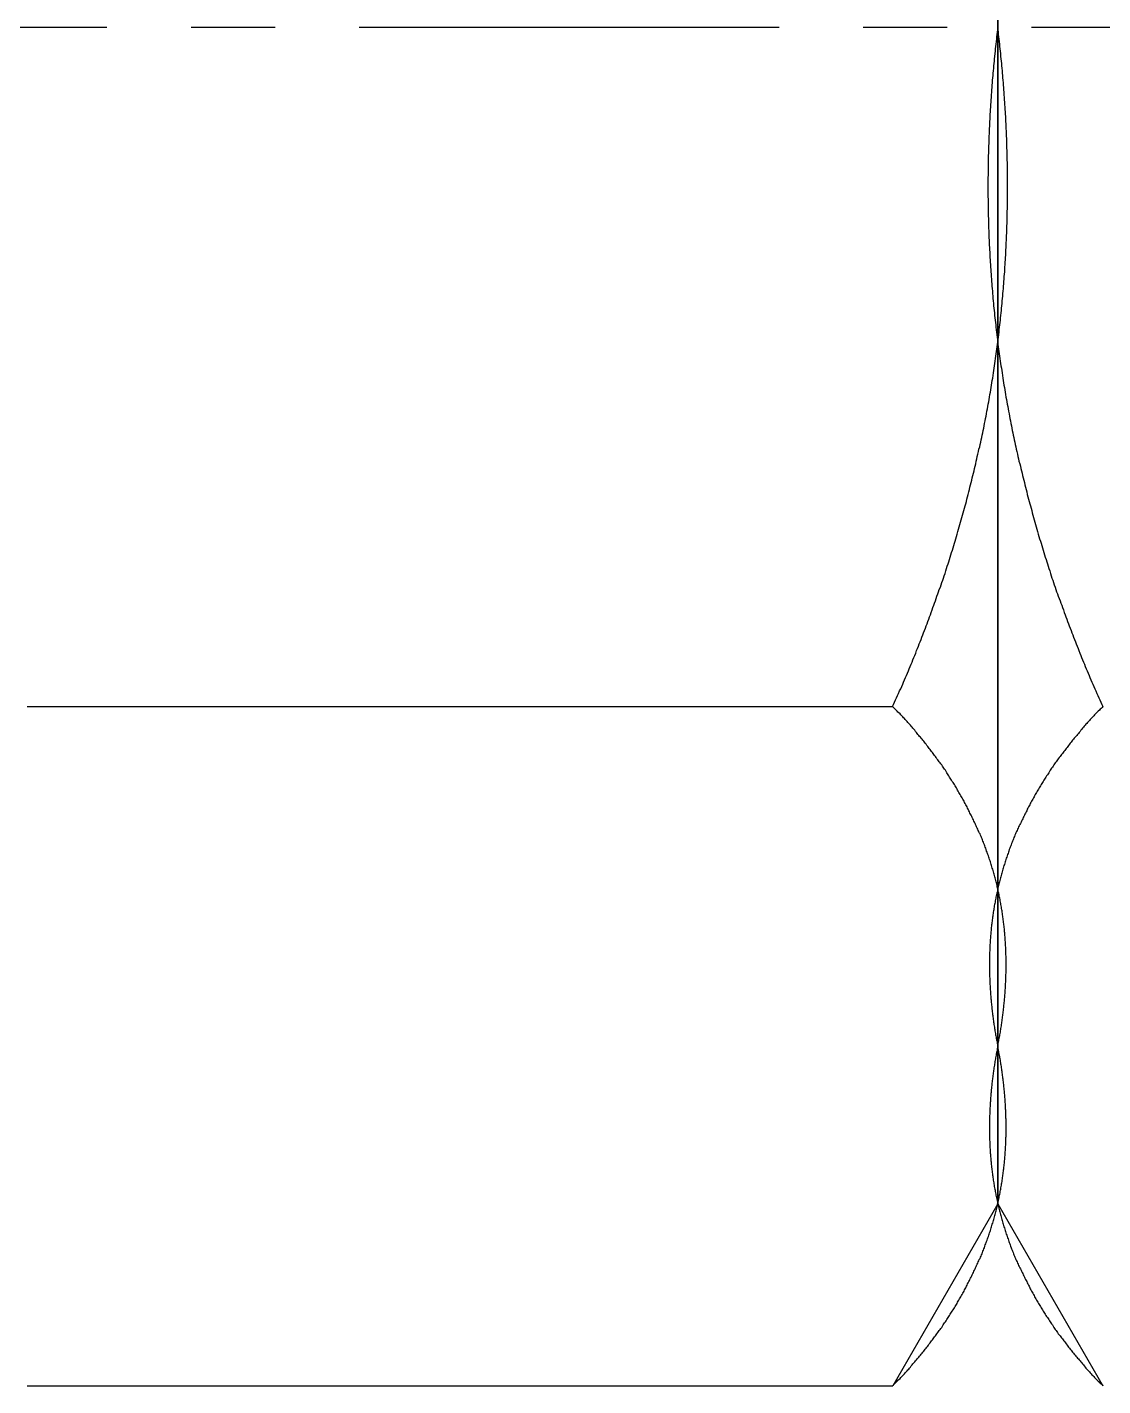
# Model space of a CAD drawing. Extents: x 69 to 225, y 65 to 130.
# Drawn here: x 102.174 to 105.374, y 107.567 to 111.609 of the extents above; entities that cross this region are included whole.
import ezdxf

# ---------------------------------------------------------------- set-up
doc = ezdxf.new("R2010")
doc.units = 0
doc.linetypes.add('CENTER', pattern=[2, 1.25, -0.25, 0.25, -0.25])
doc.layers.get('0').update_dxf_attribs({"linetype": 'CONTINUOUS'})
doc.layers.add('CENTER', color=1, linetype='CENTER')

msp = doc.modelspace()

# ---------------------------------------------------------------- linework, layer by layer
at = {"color": 7, "linetype": 'CONTINUOUS'}
for p, q in [((105.0618, 111.6085), (105.0618, 114.6396)), ((105.0618, 114.6396), (105.0618, 111.6085)), ((105.0618, 108.5774), (105.0618, 111.6085)), ((105.0618, 111.6085), (105.0618, 108.5774)), ((102.1744, 109.5878), (104.7492, 109.5878)), ((105.0618, 108.1085), (105.0618, 108.5774)), ((105.0618, 108.5774), (105.0618, 108.1085)), ((105.0618, 108.1085), (104.7492, 107.5671)), ((105.0618, 108.1085), (105.3744, 107.5671)), ((102.1744, 107.5671), (104.7492, 107.5671))]:
    msp.add_line(p, q, dxfattribs=at)
at = {"color": 7}
for points in [[(104.749, 109.588, 0), (104.752, 109.594, 0), (104.755, 109.601, 0), (104.758, 109.608, 0), (104.761, 109.614, 0), (104.764, 109.621, 0), (104.767, 109.627, 0), (104.77, 109.634, 0), (104.773, 109.64, 0), (104.776, 109.647, 0), (104.779, 109.654, 0), (104.781, 109.66, 0), (104.784, 109.667, 0), (104.787, 109.674, 0), (104.79, 109.68, 0), (104.793, 109.687, 0), (104.796, 109.694, 0), (104.798, 109.7, 0), (104.801, 109.707, 0), (104.804, 109.714, 0), (104.807, 109.72, 0), (104.809, 109.727, 0), (104.812, 109.734, 0), (104.815, 109.74, 0), (104.818, 109.747, 0), (104.82, 109.754, 0), (104.823, 109.76, 0), (104.826, 109.767, 0), (104.828, 109.774, 0), (104.831, 109.78, 0), (104.834, 109.787, 0), (104.836, 109.794, 0), (104.839, 109.801, 0), (104.841, 109.807, 0), (104.844, 109.814, 0), (104.847, 109.821, 0), (104.849, 109.828, 0), (104.852, 109.834, 0), (104.854, 109.841, 0), (104.857, 109.848, 0), (104.859, 109.855, 0), (104.862, 109.861, 0), (104.864, 109.868, 0), (104.867, 109.875, 0), (104.869, 109.882, 0), (104.872, 109.889, 0), (104.874, 109.895, 0), (104.877, 109.902, 0), (104.879, 109.909, 0), (104.881, 109.916, 0), (104.884, 109.923, 0), (104.886, 109.929, 0), (104.888, 109.936, 0), (104.891, 109.943, 0), (104.893, 109.95, 0), (104.895, 109.957, 0), (104.898, 109.964, 0), (104.9, 109.97, 0), (104.902, 109.977, 0), (104.905, 109.984, 0), (104.907, 109.991, 0), (104.909, 109.998, 0), (104.911, 110.005, 0), (104.914, 110.012, 0), (104.916, 110.018, 0), (104.918, 110.025, 0), (104.92, 110.032, 0), (104.922, 110.039, 0), (104.924, 110.046, 0), (104.927, 110.053, 0), (104.929, 110.06, 0), (104.931, 110.067, 0), (104.933, 110.074, 0), (104.935, 110.08, 0), (104.937, 110.087, 0), (104.939, 110.094, 0), (104.941, 110.101, 0), (104.943, 110.108, 0), (104.945, 110.115, 0), (104.947, 110.122, 0), (104.949, 110.129, 0), (104.951, 110.136, 0), (104.953, 110.143, 0), (104.955, 110.15, 0), (104.957, 110.157, 0), (104.959, 110.164, 0), (104.961, 110.171, 0), (104.963, 110.178, 0), (104.965, 110.185, 0), (104.967, 110.191, 0), (104.969, 110.198, 0), (104.97, 110.205, 0), (104.972, 110.212, 0), (104.974, 110.219, 0), (104.976, 110.226, 0), (104.978, 110.233, 0), (104.979, 110.24, 0), (104.981, 110.247, 0), (104.983, 110.254, 0), (104.985, 110.261, 0), (104.986, 110.268, 0), (104.988, 110.275, 0), (104.99, 110.282, 0), (104.992, 110.289, 0), (104.993, 110.296, 0), (104.995, 110.303, 0), (104.997, 110.31, 0), (104.998, 110.318, 0), (105, 110.325, 0), (105.001, 110.332, 0), (105.003, 110.339, 0), (105.005, 110.346, 0), (105.006, 110.353, 0), (105.008, 110.36, 0), (105.009, 110.367, 0), (105.011, 110.374, 0), (105.012, 110.381, 0), (105.014, 110.388, 0), (105.015, 110.395, 0), (105.017, 110.402, 0), (105.018, 110.409, 0), (105.02, 110.416, 0), (105.021, 110.423, 0), (105.022, 110.43, 0), (105.024, 110.438, 0), (105.025, 110.445, 0), (105.027, 110.452, 0), (105.028, 110.459, 0), (105.029, 110.466, 0), (105.031, 110.473, 0), (105.032, 110.48, 0), (105.033, 110.487, 0), (105.035, 110.494, 0), (105.036, 110.501, 0), (105.037, 110.508, 0), (105.038, 110.516, 0), (105.04, 110.523, 0), (105.041, 110.53, 0), (105.042, 110.537, 0), (105.043, 110.544, 0), (105.044, 110.551, 0), (105.045, 110.558, 0), (105.047, 110.565, 0), (105.048, 110.573, 0), (105.049, 110.58, 0), (105.05, 110.587, 0), (105.051, 110.594, 0), (105.052, 110.601, 0), (105.053, 110.608, 0), (105.054, 110.615, 0), (105.055, 110.623, 0), (105.056, 110.63, 0), (105.057, 110.637, 0), (105.058, 110.644, 0), (105.059, 110.651, 0), (105.06, 110.658, 0), (105.061, 110.665, 0), (105.062, 110.673, 0), (105.063, 110.68, 0), (105.064, 110.687, 0), (105.065, 110.694, 0), (105.066, 110.701, 0), (105.066, 110.708, 0), (105.067, 110.716, 0), (105.068, 110.723, 0), (105.069, 110.73, 0), (105.07, 110.737, 0), (105.07, 110.744, 0), (105.071, 110.751, 0), (105.072, 110.759, 0), (105.073, 110.766, 0), (105.073, 110.773, 0), (105.074, 110.78, 0), (105.075, 110.787, 0), (105.075, 110.795, 0), (105.076, 110.802, 0), (105.077, 110.809, 0), (105.077, 110.816, 0), (105.078, 110.823, 0), (105.079, 110.831, 0), (105.079, 110.838, 0), (105.08, 110.845, 0), (105.08, 110.852, 0), (105.081, 110.859, 0), (105.081, 110.867, 0), (105.082, 110.874, 0), (105.083, 110.881, 0), (105.083, 110.888, 0), (105.083, 110.895, 0), (105.084, 110.903, 0), (105.084, 110.91, 0), (105.085, 110.917, 0), (105.085, 110.924, 0), (105.086, 110.931, 0), (105.086, 110.939, 0), (105.086, 110.946, 0), (105.087, 110.953, 0), (105.087, 110.96, 0), (105.087, 110.967, 0), (105.088, 110.975, 0), (105.088, 110.982, 0), (105.088, 110.989, 0), (105.089, 110.996, 0), (105.089, 111.003, 0), (105.089, 111.011, 0), (105.089, 111.018, 0), (105.09, 111.025, 0), (105.09, 111.032, 0), (105.09, 111.04, 0), (105.09, 111.047, 0), (105.09, 111.054, 0), (105.09, 111.061, 0), (105.091, 111.068, 0), (105.091, 111.076, 0), (105.091, 111.083, 0), (105.091, 111.09, 0), (105.091, 111.097, 0), (105.091, 111.104, 0), (105.091, 111.112, 0), (105.091, 111.119, 0), (105.091, 111.126, 0), (105.091, 111.133, 0), (105.091, 111.141, 0), (105.091, 111.148, 0), (105.091, 111.155, 0), (105.091, 111.162, 0), (105.091, 111.169, 0), (105.091, 111.177, 0), (105.091, 111.184, 0), (105.091, 111.191, 0), (105.091, 111.198, 0), (105.091, 111.206, 0), (105.09, 111.213, 0), (105.09, 111.22, 0), (105.09, 111.227, 0), (105.09, 111.234, 0), (105.09, 111.242, 0), (105.089, 111.249, 0), (105.089, 111.256, 0), (105.089, 111.263, 0), (105.089, 111.27, 0), (105.089, 111.278, 0), (105.088, 111.285, 0), (105.088, 111.292, 0), (105.088, 111.299, 0), (105.087, 111.307, 0), (105.087, 111.314, 0), (105.087, 111.321, 0), (105.086, 111.328, 0), (105.086, 111.335, 0), (105.086, 111.343, 0), (105.085, 111.35, 0), (105.085, 111.357, 0), (105.084, 111.364, 0), (105.084, 111.371, 0), (105.083, 111.379, 0), (105.083, 111.386, 0), (105.082, 111.393, 0), (105.082, 111.4, 0), (105.081, 111.407, 0), (105.081, 111.415, 0), (105.08, 111.422, 0), (105.08, 111.429, 0), (105.079, 111.436, 0), (105.079, 111.443, 0), (105.078, 111.451, 0), (105.077, 111.458, 0), (105.077, 111.465, 0), (105.076, 111.472, 0), (105.076, 111.479, 0), (105.075, 111.487, 0), (105.074, 111.494, 0), (105.074, 111.501, 0), (105.073, 111.508, 0), (105.072, 111.515, 0), (105.071, 111.522, 0), (105.071, 111.53, 0), (105.07, 111.537, 0), (105.069, 111.544, 0), (105.068, 111.551, 0), (105.068, 111.558, 0), (105.067, 111.566, 0), (105.066, 111.573, 0), (105.065, 111.58, 0), (105.064, 111.587, 0), (105.064, 111.594, 0), (105.063, 111.601, 0), (105.062, 111.609, 0)], [(105.062, 111.609, 0), (105.061, 111.601, 0), (105.06, 111.594, 0), (105.059, 111.587, 0), (105.058, 111.58, 0), (105.058, 111.573, 0), (105.057, 111.566, 0), (105.056, 111.558, 0), (105.055, 111.551, 0), (105.054, 111.544, 0), (105.054, 111.537, 0), (105.053, 111.53, 0), (105.052, 111.522, 0), (105.051, 111.515, 0), (105.051, 111.508, 0), (105.05, 111.501, 0), (105.049, 111.494, 0), (105.049, 111.487, 0), (105.048, 111.479, 0), (105.047, 111.472, 0), (105.047, 111.465, 0), (105.046, 111.458, 0), (105.045, 111.451, 0), (105.045, 111.443, 0), (105.044, 111.436, 0), (105.044, 111.429, 0), (105.043, 111.422, 0), (105.043, 111.415, 0), (105.042, 111.407, 0), (105.042, 111.4, 0), (105.041, 111.393, 0), (105.041, 111.386, 0), (105.04, 111.379, 0), (105.04, 111.371, 0), (105.039, 111.364, 0), (105.039, 111.357, 0), (105.038, 111.35, 0), (105.038, 111.343, 0), (105.038, 111.335, 0), (105.037, 111.328, 0), (105.037, 111.321, 0), (105.037, 111.314, 0), (105.036, 111.307, 0), (105.036, 111.299, 0), (105.036, 111.292, 0), (105.035, 111.285, 0), (105.035, 111.278, 0), (105.035, 111.27, 0), (105.035, 111.263, 0), (105.034, 111.256, 0), (105.034, 111.249, 0), (105.034, 111.242, 0), (105.034, 111.234, 0), (105.033, 111.227, 0), (105.033, 111.22, 0), (105.033, 111.213, 0), (105.033, 111.206, 0), (105.033, 111.198, 0), (105.033, 111.191, 0), (105.033, 111.184, 0), (105.033, 111.177, 0), (105.033, 111.169, 0), (105.032, 111.162, 0), (105.032, 111.155, 0), (105.032, 111.148, 0), (105.032, 111.141, 0), (105.032, 111.133, 0), (105.032, 111.126, 0), (105.032, 111.119, 0), (105.032, 111.112, 0), (105.032, 111.104, 0), (105.033, 111.097, 0), (105.033, 111.09, 0), (105.033, 111.083, 0), (105.033, 111.076, 0), (105.033, 111.068, 0), (105.033, 111.061, 0), (105.033, 111.054, 0), (105.033, 111.047, 0), (105.034, 111.04, 0), (105.034, 111.032, 0), (105.034, 111.025, 0), (105.034, 111.018, 0), (105.034, 111.011, 0), (105.035, 111.003, 0), (105.035, 110.996, 0), (105.035, 110.989, 0), (105.035, 110.982, 0), (105.036, 110.975, 0), (105.036, 110.967, 0), (105.036, 110.96, 0), (105.037, 110.953, 0), (105.037, 110.946, 0), (105.038, 110.939, 0), (105.038, 110.931, 0), (105.038, 110.924, 0), (105.039, 110.917, 0), (105.039, 110.91, 0), (105.04, 110.903, 0), (105.04, 110.895, 0), (105.041, 110.888, 0), (105.041, 110.881, 0), (105.042, 110.874, 0), (105.042, 110.867, 0), (105.043, 110.859, 0), (105.043, 110.852, 0), (105.044, 110.845, 0), (105.044, 110.838, 0), (105.045, 110.831, 0), (105.046, 110.823, 0), (105.046, 110.816, 0), (105.047, 110.809, 0), (105.047, 110.802, 0), (105.048, 110.795, 0), (105.049, 110.787, 0), (105.049, 110.78, 0), (105.05, 110.773, 0), (105.051, 110.766, 0), (105.052, 110.759, 0), (105.052, 110.751, 0), (105.053, 110.744, 0), (105.054, 110.737, 0), (105.055, 110.73, 0), (105.056, 110.723, 0), (105.056, 110.716, 0), (105.057, 110.708, 0), (105.058, 110.701, 0), (105.059, 110.694, 0), (105.06, 110.687, 0), (105.061, 110.68, 0), (105.062, 110.673, 0), (105.062, 110.665, 0), (105.063, 110.658, 0), (105.064, 110.651, 0), (105.065, 110.644, 0), (105.066, 110.637, 0), (105.067, 110.63, 0), (105.068, 110.623, 0), (105.069, 110.615, 0), (105.07, 110.608, 0), (105.071, 110.601, 0), (105.073, 110.594, 0), (105.074, 110.587, 0), (105.075, 110.58, 0), (105.076, 110.573, 0), (105.077, 110.565, 0), (105.078, 110.558, 0), (105.079, 110.551, 0), (105.08, 110.544, 0), (105.082, 110.537, 0), (105.083, 110.53, 0), (105.084, 110.523, 0), (105.085, 110.516, 0), (105.086, 110.508, 0), (105.088, 110.501, 0), (105.089, 110.494, 0), (105.09, 110.487, 0), (105.092, 110.48, 0), (105.093, 110.473, 0), (105.094, 110.466, 0), (105.096, 110.459, 0), (105.097, 110.452, 0), (105.098, 110.445, 0), (105.1, 110.438, 0), (105.101, 110.43, 0), (105.103, 110.423, 0), (105.104, 110.416, 0), (105.105, 110.409, 0), (105.107, 110.402, 0), (105.108, 110.395, 0), (105.11, 110.388, 0), (105.111, 110.381, 0), (105.113, 110.374, 0), (105.114, 110.367, 0), (105.116, 110.36, 0), (105.117, 110.353, 0), (105.119, 110.346, 0), (105.121, 110.339, 0), (105.122, 110.332, 0), (105.124, 110.325, 0), (105.125, 110.318, 0), (105.127, 110.31, 0), (105.129, 110.303, 0), (105.13, 110.296, 0), (105.132, 110.289, 0), (105.134, 110.282, 0), (105.135, 110.275, 0), (105.137, 110.268, 0), (105.139, 110.261, 0), (105.141, 110.254, 0), (105.142, 110.247, 0), (105.144, 110.24, 0), (105.146, 110.233, 0), (105.148, 110.226, 0), (105.149, 110.219, 0), (105.151, 110.212, 0), (105.153, 110.205, 0), (105.155, 110.198, 0), (105.157, 110.191, 0), (105.159, 110.185, 0), (105.161, 110.178, 0), (105.163, 110.171, 0), (105.164, 110.164, 0), (105.166, 110.157, 0), (105.168, 110.15, 0), (105.17, 110.143, 0), (105.172, 110.136, 0), (105.174, 110.129, 0), (105.176, 110.122, 0), (105.178, 110.115, 0), (105.18, 110.108, 0), (105.182, 110.101, 0), (105.184, 110.094, 0), (105.186, 110.087, 0), (105.189, 110.08, 0), (105.191, 110.074, 0), (105.193, 110.067, 0), (105.195, 110.06, 0), (105.197, 110.053, 0), (105.199, 110.046, 0), (105.201, 110.039, 0), (105.203, 110.032, 0), (105.206, 110.025, 0), (105.208, 110.018, 0), (105.21, 110.012, 0), (105.212, 110.005, 0), (105.214, 109.998, 0), (105.217, 109.991, 0), (105.219, 109.984, 0), (105.221, 109.977, 0), (105.223, 109.97, 0), (105.226, 109.964, 0), (105.228, 109.957, 0), (105.23, 109.95, 0), (105.233, 109.943, 0), (105.235, 109.936, 0), (105.237, 109.929, 0), (105.24, 109.923, 0), (105.242, 109.916, 0), (105.245, 109.909, 0), (105.247, 109.902, 0), (105.249, 109.895, 0), (105.252, 109.889, 0), (105.254, 109.882, 0), (105.257, 109.875, 0), (105.259, 109.868, 0), (105.262, 109.861, 0), (105.264, 109.855, 0), (105.267, 109.848, 0), (105.269, 109.841, 0), (105.272, 109.834, 0), (105.274, 109.828, 0), (105.277, 109.821, 0), (105.28, 109.814, 0), (105.282, 109.807, 0), (105.285, 109.801, 0), (105.287, 109.794, 0), (105.29, 109.787, 0), (105.293, 109.78, 0), (105.295, 109.774, 0), (105.298, 109.767, 0), (105.301, 109.76, 0), (105.303, 109.754, 0), (105.306, 109.747, 0), (105.309, 109.74, 0), (105.311, 109.734, 0), (105.314, 109.727, 0), (105.317, 109.72, 0), (105.32, 109.714, 0), (105.322, 109.707, 0), (105.325, 109.7, 0), (105.328, 109.694, 0), (105.331, 109.687, 0), (105.334, 109.68, 0), (105.336, 109.674, 0), (105.339, 109.667, 0), (105.342, 109.66, 0), (105.345, 109.654, 0), (105.348, 109.647, 0), (105.351, 109.64, 0), (105.354, 109.634, 0), (105.357, 109.627, 0), (105.36, 109.621, 0), (105.363, 109.614, 0), (105.365, 109.608, 0), (105.368, 109.601, 0), (105.371, 109.594, 0), (105.374, 109.588, 0)], [(105.062, 108.577, 0), (105.063, 108.581, 0), (105.063, 108.585, 0), (105.064, 108.589, 0), (105.065, 108.593, 0), (105.065, 108.596, 0), (105.066, 108.6, 0), (105.067, 108.604, 0), (105.068, 108.608, 0), (105.068, 108.611, 0), (105.069, 108.615, 0), (105.07, 108.619, 0), (105.07, 108.623, 0), (105.071, 108.627, 0), (105.071, 108.63, 0), (105.072, 108.634, 0), (105.073, 108.638, 0), (105.073, 108.642, 0), (105.074, 108.646, 0), (105.074, 108.649, 0), (105.075, 108.653, 0), (105.075, 108.657, 0), (105.076, 108.661, 0), (105.076, 108.665, 0), (105.077, 108.669, 0), (105.077, 108.672, 0), (105.078, 108.676, 0), (105.078, 108.68, 0), (105.079, 108.684, 0), (105.079, 108.688, 0), (105.08, 108.692, 0), (105.08, 108.695, 0), (105.08, 108.699, 0), (105.081, 108.703, 0), (105.081, 108.707, 0), (105.082, 108.711, 0), (105.082, 108.715, 0), (105.082, 108.718, 0), (105.083, 108.722, 0), (105.083, 108.726, 0), (105.083, 108.73, 0), (105.084, 108.734, 0), (105.084, 108.738, 0), (105.084, 108.741, 0), (105.084, 108.745, 0), (105.085, 108.749, 0), (105.085, 108.753, 0), (105.085, 108.757, 0), (105.085, 108.761, 0), (105.085, 108.764, 0), (105.086, 108.768, 0), (105.086, 108.772, 0), (105.086, 108.776, 0), (105.086, 108.78, 0), (105.086, 108.784, 0), (105.086, 108.788, 0), (105.086, 108.791, 0), (105.087, 108.795, 0), (105.087, 108.799, 0), (105.087, 108.803, 0), (105.087, 108.807, 0), (105.087, 108.811, 0), (105.087, 108.815, 0), (105.087, 108.818, 0), (105.087, 108.822, 0), (105.087, 108.826, 0), (105.087, 108.83, 0), (105.087, 108.834, 0), (105.087, 108.838, 0), (105.087, 108.842, 0), (105.087, 108.845, 0), (105.086, 108.849, 0), (105.086, 108.853, 0), (105.086, 108.857, 0), (105.086, 108.861, 0), (105.086, 108.865, 0), (105.086, 108.868, 0), (105.086, 108.872, 0), (105.085, 108.876, 0), (105.085, 108.88, 0), (105.085, 108.884, 0), (105.085, 108.888, 0), (105.084, 108.892, 0), (105.084, 108.895, 0), (105.084, 108.899, 0), (105.084, 108.903, 0), (105.083, 108.907, 0), (105.083, 108.911, 0), (105.083, 108.915, 0), (105.082, 108.918, 0), (105.082, 108.922, 0), (105.082, 108.926, 0), (105.081, 108.93, 0), (105.081, 108.934, 0), (105.08, 108.938, 0), (105.08, 108.941, 0), (105.079, 108.945, 0), (105.079, 108.949, 0), (105.078, 108.953, 0), (105.078, 108.957, 0), (105.077, 108.961, 0), (105.077, 108.964, 0), (105.076, 108.968, 0), (105.076, 108.972, 0), (105.075, 108.976, 0), (105.075, 108.98, 0), (105.074, 108.983, 0), (105.073, 108.987, 0), (105.073, 108.991, 0), (105.072, 108.995, 0), (105.071, 108.999, 0), (105.071, 109.002, 0), (105.07, 109.006, 0), (105.069, 109.01, 0), (105.069, 109.014, 0), (105.068, 109.018, 0), (105.067, 109.021, 0), (105.066, 109.025, 0), (105.066, 109.029, 0), (105.065, 109.033, 0), (105.064, 109.036, 0), (105.063, 109.04, 0), (105.062, 109.044, 0), (105.061, 109.048, 0), (105.06, 109.051, 0), (105.06, 109.055, 0), (105.059, 109.059, 0), (105.058, 109.063, 0), (105.057, 109.066, 0), (105.056, 109.07, 0), (105.055, 109.074, 0), (105.054, 109.078, 0), (105.053, 109.081, 0), (105.052, 109.085, 0), (105.051, 109.089, 0), (105.05, 109.092, 0), (105.049, 109.096, 0), (105.048, 109.1, 0), (105.047, 109.104, 0), (105.045, 109.107, 0), (105.044, 109.111, 0), (105.043, 109.115, 0), (105.042, 109.118, 0), (105.041, 109.122, 0), (105.04, 109.126, 0), (105.039, 109.129, 0), (105.037, 109.133, 0), (105.036, 109.137, 0), (105.035, 109.14, 0), (105.034, 109.144, 0), (105.032, 109.148, 0), (105.031, 109.151, 0), (105.03, 109.155, 0), (105.028, 109.158, 0), (105.027, 109.162, 0), (105.026, 109.166, 0), (105.024, 109.169, 0), (105.023, 109.173, 0), (105.022, 109.176, 0), (105.02, 109.18, 0), (105.019, 109.184, 0), (105.017, 109.187, 0), (105.016, 109.191, 0), (105.015, 109.194, 0), (105.013, 109.198, 0), (105.012, 109.201, 0), (105.01, 109.205, 0), (105.009, 109.209, 0), (105.007, 109.212, 0), (105.006, 109.216, 0), (105.004, 109.219, 0), (105.003, 109.223, 0), (105.001, 109.226, 0), (104.999, 109.23, 0), (104.998, 109.233, 0), (104.996, 109.237, 0), (104.995, 109.24, 0), (104.993, 109.244, 0), (104.991, 109.247, 0), (104.99, 109.251, 0), (104.988, 109.254, 0), (104.986, 109.258, 0), (104.985, 109.261, 0), (104.983, 109.265, 0), (104.981, 109.268, 0), (104.979, 109.271, 0), (104.978, 109.275, 0), (104.976, 109.278, 0), (104.974, 109.282, 0), (104.972, 109.285, 0), (104.971, 109.289, 0), (104.969, 109.292, 0), (104.967, 109.295, 0), (104.965, 109.299, 0), (104.963, 109.302, 0), (104.962, 109.306, 0), (104.96, 109.309, 0), (104.958, 109.312, 0), (104.956, 109.316, 0), (104.954, 109.319, 0), (104.952, 109.322, 0), (104.95, 109.326, 0), (104.948, 109.329, 0), (104.946, 109.332, 0), (104.944, 109.336, 0), (104.942, 109.339, 0), (104.941, 109.342, 0), (104.939, 109.346, 0), (104.937, 109.349, 0), (104.935, 109.352, 0), (104.933, 109.356, 0), (104.931, 109.359, 0), (104.929, 109.362, 0), (104.926, 109.365, 0), (104.924, 109.369, 0), (104.922, 109.372, 0), (104.92, 109.375, 0), (104.918, 109.378, 0), (104.916, 109.382, 0), (104.914, 109.385, 0), (104.912, 109.388, 0), (104.91, 109.391, 0), (104.908, 109.395, 0), (104.906, 109.398, 0), (104.903, 109.401, 0), (104.901, 109.404, 0), (104.899, 109.407, 0), (104.897, 109.41, 0), (104.895, 109.414, 0), (104.892, 109.417, 0), (104.89, 109.42, 0), (104.888, 109.423, 0), (104.886, 109.426, 0), (104.884, 109.429, 0), (104.881, 109.432, 0), (104.879, 109.436, 0), (104.877, 109.439, 0), (104.874, 109.442, 0), (104.872, 109.445, 0), (104.87, 109.448, 0), (104.868, 109.451, 0), (104.865, 109.454, 0), (104.863, 109.457, 0), (104.861, 109.46, 0), (104.858, 109.463, 0), (104.856, 109.466, 0), (104.854, 109.469, 0), (104.851, 109.472, 0), (104.849, 109.476, 0), (104.846, 109.479, 0), (104.844, 109.482, 0), (104.842, 109.485, 0), (104.839, 109.488, 0), (104.837, 109.491, 0), (104.834, 109.494, 0), (104.832, 109.497, 0), (104.829, 109.499, 0), (104.827, 109.502, 0), (104.824, 109.505, 0), (104.822, 109.508, 0), (104.82, 109.511, 0), (104.817, 109.514, 0), (104.815, 109.517, 0), (104.812, 109.52, 0), (104.809, 109.523, 0), (104.807, 109.526, 0), (104.804, 109.529, 0), (104.802, 109.532, 0), (104.799, 109.535, 0), (104.797, 109.537, 0), (104.794, 109.54, 0), (104.792, 109.543, 0), (104.789, 109.546, 0), (104.786, 109.549, 0), (104.784, 109.552, 0), (104.781, 109.554, 0), (104.779, 109.557, 0), (104.776, 109.56, 0), (104.773, 109.563, 0), (104.771, 109.566, 0), (104.768, 109.569, 0), (104.765, 109.571, 0), (104.763, 109.574, 0), (104.76, 109.577, 0), (104.757, 109.58, 0), (104.755, 109.582, 0), (104.752, 109.585, 0), (104.749, 109.588, 0)], [(105.374, 109.588, 0), (105.372, 109.585, 0), (105.369, 109.582, 0), (105.366, 109.58, 0), (105.364, 109.577, 0), (105.361, 109.574, 0), (105.358, 109.571, 0), (105.356, 109.569, 0), (105.353, 109.566, 0), (105.35, 109.563, 0), (105.348, 109.56, 0), (105.345, 109.557, 0), (105.342, 109.554, 0), (105.34, 109.552, 0), (105.337, 109.549, 0), (105.335, 109.546, 0), (105.332, 109.543, 0), (105.329, 109.54, 0), (105.327, 109.537, 0), (105.324, 109.535, 0), (105.322, 109.532, 0), (105.319, 109.529, 0), (105.317, 109.526, 0), (105.314, 109.523, 0), (105.312, 109.52, 0), (105.309, 109.517, 0), (105.307, 109.514, 0), (105.304, 109.511, 0), (105.302, 109.508, 0), (105.299, 109.505, 0), (105.297, 109.502, 0), (105.294, 109.499, 0), (105.292, 109.497, 0), (105.289, 109.494, 0), (105.287, 109.491, 0), (105.284, 109.488, 0), (105.282, 109.485, 0), (105.28, 109.482, 0), (105.277, 109.479, 0), (105.275, 109.476, 0), (105.272, 109.472, 0), (105.27, 109.469, 0), (105.268, 109.466, 0), (105.265, 109.463, 0), (105.263, 109.46, 0), (105.261, 109.457, 0), (105.258, 109.454, 0), (105.256, 109.451, 0), (105.254, 109.448, 0), (105.251, 109.445, 0), (105.249, 109.442, 0), (105.247, 109.439, 0), (105.245, 109.436, 0), (105.242, 109.432, 0), (105.24, 109.429, 0), (105.238, 109.426, 0), (105.236, 109.423, 0), (105.233, 109.42, 0), (105.231, 109.417, 0), (105.229, 109.414, 0), (105.227, 109.41, 0), (105.225, 109.407, 0), (105.222, 109.404, 0), (105.22, 109.401, 0), (105.218, 109.398, 0), (105.216, 109.395, 0), (105.214, 109.391, 0), (105.212, 109.388, 0), (105.21, 109.385, 0), (105.207, 109.382, 0), (105.205, 109.378, 0), (105.203, 109.375, 0), (105.201, 109.372, 0), (105.199, 109.369, 0), (105.197, 109.365, 0), (105.195, 109.362, 0), (105.193, 109.359, 0), (105.191, 109.356, 0), (105.189, 109.352, 0), (105.187, 109.349, 0), (105.185, 109.346, 0), (105.183, 109.342, 0), (105.181, 109.339, 0), (105.179, 109.336, 0), (105.177, 109.332, 0), (105.175, 109.329, 0), (105.173, 109.326, 0), (105.171, 109.322, 0), (105.17, 109.319, 0), (105.168, 109.316, 0), (105.166, 109.312, 0), (105.164, 109.309, 0), (105.162, 109.306, 0), (105.16, 109.302, 0), (105.158, 109.299, 0), (105.157, 109.295, 0), (105.155, 109.292, 0), (105.153, 109.289, 0), (105.151, 109.285, 0), (105.149, 109.282, 0), (105.148, 109.278, 0), (105.146, 109.275, 0), (105.144, 109.271, 0), (105.142, 109.268, 0), (105.141, 109.265, 0), (105.139, 109.261, 0), (105.137, 109.258, 0), (105.136, 109.254, 0), (105.134, 109.251, 0), (105.132, 109.247, 0), (105.131, 109.244, 0), (105.129, 109.24, 0), (105.127, 109.237, 0), (105.126, 109.233, 0), (105.124, 109.23, 0), (105.123, 109.226, 0), (105.121, 109.223, 0), (105.12, 109.219, 0), (105.118, 109.216, 0), (105.116, 109.212, 0), (105.115, 109.209, 0), (105.113, 109.205, 0), (105.112, 109.201, 0), (105.11, 109.198, 0), (105.109, 109.194, 0), (105.108, 109.191, 0), (105.106, 109.187, 0), (105.105, 109.184, 0), (105.103, 109.18, 0), (105.102, 109.176, 0), (105.101, 109.173, 0), (105.099, 109.169, 0), (105.098, 109.166, 0), (105.096, 109.162, 0), (105.095, 109.158, 0), (105.094, 109.155, 0), (105.093, 109.151, 0), (105.091, 109.148, 0), (105.09, 109.144, 0), (105.089, 109.14, 0), (105.087, 109.137, 0), (105.086, 109.133, 0), (105.085, 109.129, 0), (105.084, 109.126, 0), (105.083, 109.122, 0), (105.082, 109.118, 0), (105.08, 109.115, 0), (105.079, 109.111, 0), (105.078, 109.107, 0), (105.077, 109.104, 0), (105.076, 109.1, 0), (105.075, 109.096, 0), (105.074, 109.092, 0), (105.073, 109.089, 0), (105.072, 109.085, 0), (105.071, 109.081, 0), (105.07, 109.078, 0), (105.069, 109.074, 0), (105.068, 109.07, 0), (105.067, 109.066, 0), (105.066, 109.063, 0), (105.065, 109.059, 0), (105.064, 109.055, 0), (105.063, 109.051, 0), (105.062, 109.048, 0), (105.061, 109.044, 0), (105.061, 109.04, 0), (105.06, 109.036, 0), (105.059, 109.033, 0), (105.058, 109.029, 0), (105.057, 109.025, 0), (105.056, 109.021, 0), (105.056, 109.018, 0), (105.055, 109.014, 0), (105.054, 109.01, 0), (105.054, 109.006, 0), (105.053, 109.002, 0), (105.052, 108.999, 0), (105.051, 108.995, 0), (105.051, 108.991, 0), (105.05, 108.987, 0), (105.05, 108.983, 0), (105.049, 108.98, 0), (105.048, 108.976, 0), (105.048, 108.972, 0), (105.047, 108.968, 0), (105.047, 108.964, 0), (105.046, 108.961, 0), (105.046, 108.957, 0), (105.045, 108.953, 0), (105.045, 108.949, 0), (105.044, 108.945, 0), (105.044, 108.941, 0), (105.043, 108.938, 0), (105.043, 108.934, 0), (105.042, 108.93, 0), (105.042, 108.926, 0), (105.042, 108.922, 0), (105.041, 108.918, 0), (105.041, 108.915, 0), (105.041, 108.911, 0), (105.04, 108.907, 0), (105.04, 108.903, 0), (105.04, 108.899, 0), (105.039, 108.895, 0), (105.039, 108.892, 0), (105.039, 108.888, 0), (105.039, 108.884, 0), (105.038, 108.88, 0), (105.038, 108.876, 0), (105.038, 108.872, 0), (105.038, 108.868, 0), (105.038, 108.865, 0), (105.038, 108.861, 0), (105.037, 108.857, 0), (105.037, 108.853, 0), (105.037, 108.849, 0), (105.037, 108.845, 0), (105.037, 108.842, 0), (105.037, 108.838, 0), (105.037, 108.834, 0), (105.037, 108.83, 0), (105.037, 108.826, 0), (105.037, 108.822, 0), (105.037, 108.818, 0), (105.037, 108.815, 0), (105.037, 108.811, 0), (105.037, 108.807, 0), (105.037, 108.803, 0), (105.037, 108.799, 0), (105.037, 108.795, 0), (105.037, 108.791, 0), (105.037, 108.788, 0), (105.037, 108.784, 0), (105.038, 108.78, 0), (105.038, 108.776, 0), (105.038, 108.772, 0), (105.038, 108.768, 0), (105.038, 108.764, 0), (105.038, 108.761, 0), (105.039, 108.757, 0), (105.039, 108.753, 0), (105.039, 108.749, 0), (105.039, 108.745, 0), (105.04, 108.741, 0), (105.04, 108.738, 0), (105.04, 108.734, 0), (105.04, 108.73, 0), (105.041, 108.726, 0), (105.041, 108.722, 0), (105.041, 108.718, 0), (105.042, 108.715, 0), (105.042, 108.711, 0), (105.042, 108.707, 0), (105.043, 108.703, 0), (105.043, 108.699, 0), (105.044, 108.695, 0), (105.044, 108.692, 0), (105.044, 108.688, 0), (105.045, 108.684, 0), (105.045, 108.68, 0), (105.046, 108.676, 0), (105.046, 108.672, 0), (105.047, 108.669, 0), (105.047, 108.665, 0), (105.048, 108.661, 0), (105.048, 108.657, 0), (105.049, 108.653, 0), (105.049, 108.649, 0), (105.05, 108.646, 0), (105.05, 108.642, 0), (105.051, 108.638, 0), (105.052, 108.634, 0), (105.052, 108.63, 0), (105.053, 108.627, 0), (105.053, 108.623, 0), (105.054, 108.619, 0), (105.055, 108.615, 0), (105.055, 108.611, 0), (105.056, 108.608, 0), (105.057, 108.604, 0), (105.057, 108.6, 0), (105.058, 108.596, 0), (105.059, 108.593, 0), (105.06, 108.589, 0), (105.06, 108.585, 0), (105.061, 108.581, 0), (105.062, 108.577, 0)], [(104.749, 107.567, 0), (104.752, 107.57, 0), (104.755, 107.573, 0), (104.757, 107.575, 0), (104.76, 107.578, 0), (104.763, 107.581, 0), (104.765, 107.584, 0), (104.768, 107.586, 0), (104.771, 107.589, 0), (104.773, 107.592, 0), (104.776, 107.595, 0), (104.779, 107.598, 0), (104.781, 107.6, 0), (104.784, 107.603, 0), (104.786, 107.606, 0), (104.789, 107.609, 0), (104.792, 107.612, 0), (104.794, 107.615, 0), (104.797, 107.617, 0), (104.799, 107.62, 0), (104.802, 107.623, 0), (104.804, 107.626, 0), (104.807, 107.629, 0), (104.809, 107.632, 0), (104.812, 107.635, 0), (104.815, 107.638, 0), (104.817, 107.641, 0), (104.82, 107.644, 0), (104.822, 107.647, 0), (104.824, 107.649, 0), (104.827, 107.652, 0), (104.829, 107.655, 0), (104.832, 107.658, 0), (104.834, 107.661, 0), (104.837, 107.664, 0), (104.839, 107.667, 0), (104.842, 107.67, 0), (104.844, 107.673, 0), (104.846, 107.676, 0), (104.849, 107.679, 0), (104.851, 107.682, 0), (104.854, 107.685, 0), (104.856, 107.688, 0), (104.858, 107.692, 0), (104.861, 107.695, 0), (104.863, 107.698, 0), (104.865, 107.701, 0), (104.868, 107.704, 0), (104.87, 107.707, 0), (104.872, 107.71, 0), (104.874, 107.713, 0), (104.877, 107.716, 0), (104.879, 107.719, 0), (104.881, 107.722, 0), (104.884, 107.726, 0), (104.886, 107.729, 0), (104.888, 107.732, 0), (104.89, 107.735, 0), (104.892, 107.738, 0), (104.895, 107.741, 0), (104.897, 107.744, 0), (104.899, 107.748, 0), (104.901, 107.751, 0), (104.903, 107.754, 0), (104.906, 107.757, 0), (104.908, 107.76, 0), (104.91, 107.764, 0), (104.912, 107.767, 0), (104.914, 107.77, 0), (104.916, 107.773, 0), (104.918, 107.776, 0), (104.92, 107.78, 0), (104.922, 107.783, 0), (104.924, 107.786, 0), (104.926, 107.789, 0), (104.929, 107.793, 0), (104.931, 107.796, 0), (104.933, 107.799, 0), (104.935, 107.803, 0), (104.937, 107.806, 0), (104.939, 107.809, 0), (104.941, 107.812, 0), (104.942, 107.816, 0), (104.944, 107.819, 0), (104.946, 107.822, 0), (104.948, 107.826, 0), (104.95, 107.829, 0), (104.952, 107.832, 0), (104.954, 107.836, 0), (104.956, 107.839, 0), (104.958, 107.843, 0), (104.96, 107.846, 0), (104.962, 107.849, 0), (104.963, 107.853, 0), (104.965, 107.856, 0), (104.967, 107.859, 0), (104.969, 107.863, 0), (104.971, 107.866, 0), (104.972, 107.87, 0), (104.974, 107.873, 0), (104.976, 107.877, 0), (104.978, 107.88, 0), (104.979, 107.883, 0), (104.981, 107.887, 0), (104.983, 107.89, 0), (104.985, 107.894, 0), (104.986, 107.897, 0), (104.988, 107.901, 0), (104.99, 107.904, 0), (104.991, 107.908, 0), (104.993, 107.911, 0), (104.995, 107.915, 0), (104.996, 107.918, 0), (104.998, 107.922, 0), (104.999, 107.925, 0), (105.001, 107.929, 0), (105.003, 107.932, 0), (105.004, 107.936, 0), (105.006, 107.939, 0), (105.007, 107.943, 0), (105.009, 107.946, 0), (105.01, 107.95, 0), (105.012, 107.953, 0), (105.013, 107.957, 0), (105.015, 107.96, 0), (105.016, 107.964, 0), (105.017, 107.968, 0), (105.019, 107.971, 0), (105.02, 107.975, 0), (105.022, 107.978, 0), (105.023, 107.982, 0), (105.024, 107.986, 0), (105.026, 107.989, 0), (105.027, 107.993, 0), (105.028, 107.996, 0), (105.03, 108, 0), (105.031, 108.004, 0), (105.032, 108.007, 0), (105.034, 108.011, 0), (105.035, 108.015, 0), (105.036, 108.018, 0), (105.037, 108.022, 0), (105.039, 108.026, 0), (105.04, 108.029, 0), (105.041, 108.033, 0), (105.042, 108.037, 0), (105.043, 108.04, 0), (105.044, 108.044, 0), (105.045, 108.048, 0), (105.047, 108.051, 0), (105.048, 108.055, 0), (105.049, 108.059, 0), (105.05, 108.062, 0), (105.051, 108.066, 0), (105.052, 108.07, 0), (105.053, 108.074, 0), (105.054, 108.077, 0), (105.055, 108.081, 0), (105.056, 108.085, 0), (105.057, 108.088, 0), (105.058, 108.092, 0), (105.059, 108.096, 0), (105.06, 108.1, 0), (105.06, 108.103, 0), (105.061, 108.107, 0), (105.062, 108.111, 0), (105.063, 108.115, 0), (105.064, 108.118, 0), (105.065, 108.122, 0), (105.066, 108.126, 0), (105.066, 108.13, 0), (105.067, 108.134, 0), (105.068, 108.137, 0), (105.069, 108.141, 0), (105.069, 108.145, 0), (105.07, 108.149, 0), (105.071, 108.152, 0), (105.071, 108.156, 0), (105.072, 108.16, 0), (105.073, 108.164, 0), (105.073, 108.168, 0), (105.074, 108.171, 0), (105.075, 108.175, 0), (105.075, 108.179, 0), (105.076, 108.183, 0), (105.076, 108.187, 0), (105.077, 108.191, 0), (105.077, 108.194, 0), (105.078, 108.198, 0), (105.078, 108.202, 0), (105.079, 108.206, 0), (105.079, 108.21, 0), (105.08, 108.213, 0), (105.08, 108.217, 0), (105.081, 108.221, 0), (105.081, 108.225, 0), (105.082, 108.229, 0), (105.082, 108.233, 0), (105.082, 108.236, 0), (105.083, 108.24, 0), (105.083, 108.244, 0), (105.083, 108.248, 0), (105.084, 108.252, 0), (105.084, 108.256, 0), (105.084, 108.259, 0), (105.084, 108.263, 0), (105.085, 108.267, 0), (105.085, 108.271, 0), (105.085, 108.275, 0), (105.085, 108.279, 0), (105.086, 108.283, 0), (105.086, 108.286, 0), (105.086, 108.29, 0), (105.086, 108.294, 0), (105.086, 108.298, 0), (105.086, 108.302, 0), (105.086, 108.306, 0), (105.087, 108.309, 0), (105.087, 108.313, 0), (105.087, 108.317, 0), (105.087, 108.321, 0), (105.087, 108.325, 0), (105.087, 108.329, 0), (105.087, 108.333, 0), (105.087, 108.336, 0), (105.087, 108.34, 0), (105.087, 108.344, 0), (105.087, 108.348, 0), (105.087, 108.352, 0), (105.087, 108.356, 0), (105.087, 108.36, 0), (105.086, 108.363, 0), (105.086, 108.367, 0), (105.086, 108.371, 0), (105.086, 108.375, 0), (105.086, 108.379, 0), (105.086, 108.383, 0), (105.086, 108.387, 0), (105.085, 108.39, 0), (105.085, 108.394, 0), (105.085, 108.398, 0), (105.085, 108.402, 0), (105.085, 108.406, 0), (105.084, 108.41, 0), (105.084, 108.413, 0), (105.084, 108.417, 0), (105.084, 108.421, 0), (105.083, 108.425, 0), (105.083, 108.429, 0), (105.083, 108.433, 0), (105.082, 108.437, 0), (105.082, 108.44, 0), (105.082, 108.444, 0), (105.081, 108.448, 0), (105.081, 108.452, 0), (105.08, 108.456, 0), (105.08, 108.46, 0), (105.08, 108.463, 0), (105.079, 108.467, 0), (105.079, 108.471, 0), (105.078, 108.475, 0), (105.078, 108.479, 0), (105.077, 108.482, 0), (105.077, 108.486, 0), (105.076, 108.49, 0), (105.076, 108.494, 0), (105.075, 108.498, 0), (105.075, 108.502, 0), (105.074, 108.505, 0), (105.074, 108.509, 0), (105.073, 108.513, 0), (105.073, 108.517, 0), (105.072, 108.521, 0), (105.071, 108.524, 0), (105.071, 108.528, 0), (105.07, 108.532, 0), (105.07, 108.536, 0), (105.069, 108.54, 0), (105.068, 108.543, 0), (105.068, 108.547, 0), (105.067, 108.551, 0), (105.066, 108.555, 0), (105.065, 108.559, 0), (105.065, 108.562, 0), (105.064, 108.566, 0), (105.063, 108.57, 0), (105.063, 108.574, 0), (105.062, 108.577, 0)], [(105.062, 108.577, 0), (105.061, 108.574, 0), (105.06, 108.57, 0), (105.06, 108.566, 0), (105.059, 108.562, 0), (105.058, 108.559, 0), (105.057, 108.555, 0), (105.057, 108.551, 0), (105.056, 108.547, 0), (105.055, 108.543, 0), (105.055, 108.54, 0), (105.054, 108.536, 0), (105.053, 108.532, 0), (105.053, 108.528, 0), (105.052, 108.524, 0), (105.052, 108.521, 0), (105.051, 108.517, 0), (105.05, 108.513, 0), (105.05, 108.509, 0), (105.049, 108.505, 0), (105.049, 108.502, 0), (105.048, 108.498, 0), (105.048, 108.494, 0), (105.047, 108.49, 0), (105.047, 108.486, 0), (105.046, 108.482, 0), (105.046, 108.479, 0), (105.045, 108.475, 0), (105.045, 108.471, 0), (105.044, 108.467, 0), (105.044, 108.463, 0), (105.044, 108.46, 0), (105.043, 108.456, 0), (105.043, 108.452, 0), (105.042, 108.448, 0), (105.042, 108.444, 0), (105.042, 108.44, 0), (105.041, 108.437, 0), (105.041, 108.433, 0), (105.041, 108.429, 0), (105.04, 108.425, 0), (105.04, 108.421, 0), (105.04, 108.417, 0), (105.04, 108.413, 0), (105.039, 108.41, 0), (105.039, 108.406, 0), (105.039, 108.402, 0), (105.039, 108.398, 0), (105.038, 108.394, 0), (105.038, 108.39, 0), (105.038, 108.387, 0), (105.038, 108.383, 0), (105.038, 108.379, 0), (105.038, 108.375, 0), (105.037, 108.371, 0), (105.037, 108.367, 0), (105.037, 108.363, 0), (105.037, 108.36, 0), (105.037, 108.356, 0), (105.037, 108.352, 0), (105.037, 108.348, 0), (105.037, 108.344, 0), (105.037, 108.34, 0), (105.037, 108.336, 0), (105.037, 108.333, 0), (105.037, 108.329, 0), (105.037, 108.325, 0), (105.037, 108.321, 0), (105.037, 108.317, 0), (105.037, 108.313, 0), (105.037, 108.309, 0), (105.037, 108.306, 0), (105.037, 108.302, 0), (105.037, 108.298, 0), (105.038, 108.294, 0), (105.038, 108.29, 0), (105.038, 108.286, 0), (105.038, 108.283, 0), (105.038, 108.279, 0), (105.038, 108.275, 0), (105.039, 108.271, 0), (105.039, 108.267, 0), (105.039, 108.263, 0), (105.039, 108.259, 0), (105.04, 108.256, 0), (105.04, 108.252, 0), (105.04, 108.248, 0), (105.041, 108.244, 0), (105.041, 108.24, 0), (105.041, 108.236, 0), (105.042, 108.233, 0), (105.042, 108.229, 0), (105.042, 108.225, 0), (105.043, 108.221, 0), (105.043, 108.217, 0), (105.044, 108.213, 0), (105.044, 108.21, 0), (105.045, 108.206, 0), (105.045, 108.202, 0), (105.046, 108.198, 0), (105.046, 108.194, 0), (105.047, 108.191, 0), (105.047, 108.187, 0), (105.048, 108.183, 0), (105.048, 108.179, 0), (105.049, 108.175, 0), (105.05, 108.171, 0), (105.05, 108.168, 0), (105.051, 108.164, 0), (105.051, 108.16, 0), (105.052, 108.156, 0), (105.053, 108.152, 0), (105.054, 108.149, 0), (105.054, 108.145, 0), (105.055, 108.141, 0), (105.056, 108.137, 0), (105.056, 108.134, 0), (105.057, 108.13, 0), (105.058, 108.126, 0), (105.059, 108.122, 0), (105.06, 108.118, 0), (105.061, 108.115, 0), (105.061, 108.111, 0), (105.062, 108.107, 0), (105.063, 108.103, 0), (105.064, 108.1, 0), (105.065, 108.096, 0), (105.066, 108.092, 0), (105.067, 108.088, 0), (105.068, 108.085, 0), (105.069, 108.081, 0), (105.07, 108.077, 0), (105.071, 108.074, 0), (105.072, 108.07, 0), (105.073, 108.066, 0), (105.074, 108.062, 0), (105.075, 108.059, 0), (105.076, 108.055, 0), (105.077, 108.051, 0), (105.078, 108.048, 0), (105.079, 108.044, 0), (105.08, 108.04, 0), (105.082, 108.037, 0), (105.083, 108.033, 0), (105.084, 108.029, 0), (105.085, 108.026, 0), (105.086, 108.022, 0), (105.087, 108.018, 0), (105.089, 108.015, 0), (105.09, 108.011, 0), (105.091, 108.007, 0), (105.093, 108.004, 0), (105.094, 108, 0), (105.095, 107.996, 0), (105.096, 107.993, 0), (105.098, 107.989, 0), (105.099, 107.986, 0), (105.1, 107.982, 0), (105.102, 107.978, 0), (105.103, 107.975, 0), (105.105, 107.971, 0), (105.106, 107.968, 0), (105.108, 107.964, 0), (105.109, 107.96, 0), (105.11, 107.957, 0), (105.112, 107.953, 0), (105.113, 107.95, 0), (105.115, 107.946, 0), (105.116, 107.943, 0), (105.118, 107.939, 0), (105.12, 107.936, 0), (105.121, 107.932, 0), (105.123, 107.929, 0), (105.124, 107.925, 0), (105.126, 107.922, 0), (105.127, 107.918, 0), (105.129, 107.915, 0), (105.131, 107.911, 0), (105.132, 107.908, 0), (105.134, 107.904, 0), (105.136, 107.901, 0), (105.137, 107.897, 0), (105.139, 107.894, 0), (105.141, 107.89, 0), (105.142, 107.887, 0), (105.144, 107.883, 0), (105.146, 107.88, 0), (105.148, 107.877, 0), (105.149, 107.873, 0), (105.151, 107.87, 0), (105.153, 107.866, 0), (105.155, 107.863, 0), (105.157, 107.859, 0), (105.158, 107.856, 0), (105.16, 107.853, 0), (105.162, 107.849, 0), (105.164, 107.846, 0), (105.166, 107.843, 0), (105.168, 107.839, 0), (105.17, 107.836, 0), (105.171, 107.832, 0), (105.173, 107.829, 0), (105.175, 107.826, 0), (105.177, 107.822, 0), (105.179, 107.819, 0), (105.181, 107.816, 0), (105.183, 107.812, 0), (105.185, 107.809, 0), (105.187, 107.806, 0), (105.189, 107.803, 0), (105.191, 107.799, 0), (105.193, 107.796, 0), (105.195, 107.793, 0), (105.197, 107.789, 0), (105.199, 107.786, 0), (105.201, 107.783, 0), (105.203, 107.78, 0), (105.205, 107.776, 0), (105.207, 107.773, 0), (105.21, 107.77, 0), (105.212, 107.767, 0), (105.214, 107.764, 0), (105.216, 107.76, 0), (105.218, 107.757, 0), (105.22, 107.754, 0), (105.222, 107.751, 0), (105.225, 107.748, 0), (105.227, 107.744, 0), (105.229, 107.741, 0), (105.231, 107.738, 0), (105.233, 107.735, 0), (105.236, 107.732, 0), (105.238, 107.729, 0), (105.24, 107.726, 0), (105.242, 107.722, 0), (105.245, 107.719, 0), (105.247, 107.716, 0), (105.249, 107.713, 0), (105.251, 107.71, 0), (105.254, 107.707, 0), (105.256, 107.704, 0), (105.258, 107.701, 0), (105.261, 107.698, 0), (105.263, 107.695, 0), (105.265, 107.692, 0), (105.268, 107.688, 0), (105.27, 107.685, 0), (105.272, 107.682, 0), (105.275, 107.679, 0), (105.277, 107.676, 0), (105.28, 107.673, 0), (105.282, 107.67, 0), (105.284, 107.667, 0), (105.287, 107.664, 0), (105.289, 107.661, 0), (105.292, 107.658, 0), (105.294, 107.655, 0), (105.297, 107.652, 0), (105.299, 107.649, 0), (105.302, 107.647, 0), (105.304, 107.644, 0), (105.307, 107.641, 0), (105.309, 107.638, 0), (105.312, 107.635, 0), (105.314, 107.632, 0), (105.317, 107.629, 0), (105.319, 107.626, 0), (105.322, 107.623, 0), (105.324, 107.62, 0), (105.327, 107.617, 0), (105.329, 107.615, 0), (105.332, 107.612, 0), (105.335, 107.609, 0), (105.337, 107.606, 0), (105.34, 107.603, 0), (105.342, 107.6, 0), (105.345, 107.598, 0), (105.348, 107.595, 0), (105.35, 107.592, 0), (105.353, 107.589, 0), (105.356, 107.586, 0), (105.358, 107.584, 0), (105.361, 107.581, 0), (105.364, 107.578, 0), (105.366, 107.575, 0), (105.369, 107.573, 0), (105.372, 107.57, 0), (105.374, 107.567, 0)]]:
    msp.add_polyline3d(points, dxfattribs=at)
at = {"layer": 'CENTER', "color": 1, "linetype": 'CENTER'}
msp.add_line((97.1618, 111.6085), (203.8618, 111.6085), dxfattribs=at)

doc.saveas('drawing.dxf')
